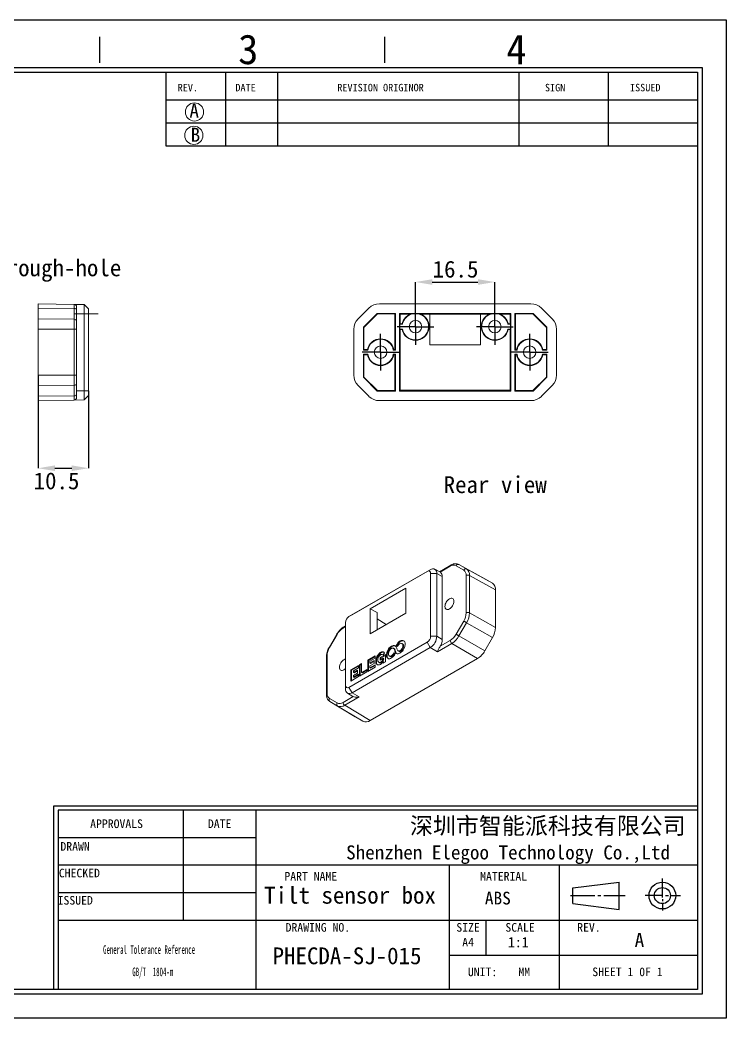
# Model space of a CAD drawing. Header units: millimetres. Extents: x 2 to 295, y 1 to 209.
# Drawn here: x 148.3 to 295.1, y 1.3 to 208.7 of the extents above; entities that cross this region are included whole.
import ezdxf

# ---------------------------------------------------------------- set-up
doc = ezdxf.new("R2010")
doc.units = ezdxf.units.MM
doc.header["$PDSIZE"] = -1
doc.linetypes.add('CENTERX2', pattern=[20.32, 12.7, -2.54, 2.54, -2.54])
doc.layers.add('SLD-0', color=179, linetype='Continuous')
doc.styles.add('C', font='simfang.ttf')
doc.styles.add('SLDTEXTSTYLE2', font='TXT', dxfattribs={"width": 0.469})
doc.styles.add('SLDTEXTSTYLE8', font='TXT', dxfattribs={"width": 0.484})
doc.dimstyles.new('SLDDIMSTYLE1', dxfattribs={"dimtxt": 3.5, "dimasz": 3.5, "dimexe": 0, "dimexo": 0.0625, "dimgap": 0.875, "dimtad": 2, "dimrnd": 1e-09, "dimzin": 12, "dimdsep": 46, "dimtxsty": 'SLDTEXTSTYLE2', "dimsah": 1, "dimcen": 0.09, "dimadec": 0, "dimazin": 3, "dimtfac": 1, "dimtmove": 0, "dimatfit": 0, "dimfxl": 1, "dimfrac": 2, "dimtolj": 1, "dimtzin": 12, "dimarcsym": 0})
doc.dimstyles.new('SLDDIMSTYLE2', dxfattribs={"dimtxt": 3.5, "dimasz": 3.5, "dimexe": 0, "dimexo": 0.0625, "dimgap": 0.875, "dimtad": 0, "dimtih": 1, "dimtoh": 1, "dimrnd": 1e-09, "dimzin": 12, "dimdsep": 46, "dimtxsty": 'SLDTEXTSTYLE2', "dimsah": 1, "dimcen": 0, "dimadec": 0, "dimazin": 3, "dimtfac": 1, "dimtmove": 0, "dimatfit": 3, "dimfxl": 1, "dimfrac": 2, "dimtolj": 1, "dimtzin": 12, "dimarcsym": 0})

# ---------------------------------------------------------------- blocks, each defined once
blk = doc.blocks.new('SW_NOTE_2')
at = {"layer": 'SLD-0', "color": 0, "char_height": 1.7927, "attachment_point": 2, "style": 'SLDTEXTSTYLE8'}
for s, insert in [('General Tolerance Reference', (12.75, 2.31)), ('GB/T  1804-m', (13.51, -2.32))]:
    blk.add_mtext(s, dxfattribs=dict(at, insert=insert))
blk = doc.blocks.new('_D_5')
at = {"layer": 'Defpoints', "color": 0}
for p in [(98.84, 140.56), (97.01, 138.72)]:
    blk.add_point(p, dxfattribs=at)
at = {"layer": 'SLD-0', "color": 0, "lineweight": -2}
for p, q in [((115.04, 156.77), (101.32, 143.04)), ((118.54, 156.77), (115.04, 156.77)), ((97.01, 138.72), (98.84, 140.56)), ((94.53, 136.25), (92.06, 133.77))]:
    blk.add_line(p, q, dxfattribs=at)
at = {"layer": 'SLD-0', "color": 0}
for points in [[(100.9, 143.45), (101.73, 142.63), (98.84, 140.56)], [(94.12, 136.66), (94.95, 135.83), (97.01, 138.72)]]:
    blk.add_solid(points, dxfattribs=at)
at = {"layer": 'SLD-0', "color": 0, "insert": (119.41, 158.92), "char_height": 3.5, "attachment_point": 1, "style": 'C'}
blk.add_mtext('\\A1;2×∅2.6 Through-hole', dxfattribs=at)
blk = doc.blocks.new('_D_6')
at = {"layer": 'Defpoints', "color": 0}
for p in [(152.12, 134.89), (162.62, 131.64), (162.62, 115.53)]:
    blk.add_point(p, dxfattribs=at)
at = {"layer": 'SLD-0', "color": 0, "lineweight": -2}
for p, q in [((152.12, 134.82), (152.12, 115.53)), ((162.62, 131.58), (162.62, 115.53)), ((155.62, 115.53), (159.12, 115.53))]:
    blk.add_line(p, q, dxfattribs=at)
at = {"layer": 'SLD-0', "color": 0}
for points in [[(155.62, 116.12), (155.62, 114.95), (152.12, 115.53)], [(159.12, 116.12), (159.12, 114.95), (162.62, 115.53)]]:
    blk.add_solid(points, dxfattribs=at)
at = {"layer": 'SLD-0', "color": 0, "insert": (155.95, 114.66), "char_height": 3.5, "attachment_point": 2, "style": 'C'}
blk.add_mtext('\\A1;10.5', dxfattribs=at)
blk = doc.blocks.new('_D_9')
at = {"layer": 'Defpoints', "color": 0}
for p in [(247.05, 154.22), (230.55, 148.74), (247.05, 148.74)]:
    blk.add_point(p, dxfattribs=at)
at = {"layer": 'SLD-0', "color": 0, "lineweight": -2}
for p, q in [((230.55, 148.8), (230.55, 154.22)), ((234.05, 154.22), (243.55, 154.22)), ((247.05, 148.8), (247.05, 154.22))]:
    blk.add_line(p, q, dxfattribs=at)
at = {"layer": 'SLD-0', "color": 0}
for points in [[(234.05, 154.8), (234.05, 153.64), (230.55, 154.22)], [(243.55, 154.8), (243.55, 153.64), (247.05, 154.22)]]:
    blk.add_solid(points, dxfattribs=at)
at = {"layer": 'SLD-0', "color": 0, "insert": (238.88, 158.65), "char_height": 3.5, "attachment_point": 2, "style": 'C'}
blk.add_mtext('\\A1;16.5', dxfattribs=at)
blk = doc.blocks.new('SW_CENTERMARKSYMBOL_2')
at = {"layer": 'SLD-0', "color": 0}
for p, q in [((0, 2.5), (0, 3.8)), ((0, 0), (0, 2.5)), ((-2.5, 0), (-3.8, 0)), ((0, 0), (-2.5, 0)), ((0, 0), (0, -2.5)), ((0, 0), (2.5, 0)), ((2.5, 0), (3.8, 0)), ((0, -2.5), (0, -3.8))]:
    blk.add_line(p, q, dxfattribs=at)
blk = doc.blocks.new('SW_CENTERMARKSYMBOL_3')
at = {"layer": 'SLD-0', "color": 0}
for p, q in [((0, 2.5), (0, 3.8)), ((0, 0), (0, 2.5)), ((-2.5, 0), (-3.8, 0)), ((0, 0), (-2.5, 0)), ((0, 0), (0, -2.5)), ((0, 0), (2.5, 0)), ((2.5, 0), (3.8, 0)), ((0, -2.5), (0, -3.8))]:
    blk.add_line(p, q, dxfattribs=at)
blk = doc.blocks.new('SW_CENTERMARKSYMBOL_4')
at = {"layer": 'SLD-0', "color": 0}
for p, q in [((0, 2.5), (0, 3.8)), ((0, 0), (0, 2.5)), ((-2.5, 0), (-3.8, 0)), ((0, 0), (-2.5, 0)), ((0, 0), (0, -2.5)), ((0, 0), (2.5, 0)), ((2.5, 0), (3.8, 0)), ((0, -2.5), (0, -3.8))]:
    blk.add_line(p, q, dxfattribs=at)
blk = doc.blocks.new('SW_CENTERMARKSYMBOL_5')
at = {"layer": 'SLD-0', "color": 0}
for p, q in [((0, 2.5), (0, 3.8)), ((0, 0), (0, 2.5)), ((-2.5, 0), (-3.8, 0)), ((0, 0), (-2.5, 0)), ((0, 0), (0, -2.5)), ((0, 0), (2.5, 0)), ((2.5, 0), (3.8, 0)), ((0, -2.5), (0, -3.8))]:
    blk.add_line(p, q, dxfattribs=at)

msp = doc.modelspace()

# ---------------------------------------------------------------- linework, layer by layer
at = {"color": 7, "linetype": 'Continuous', "lineweight": 15}
for p, q in [((152.117, 149.712), (159.626, 149.581)), ((152.117, 148.813), (152.117, 149.712)), ((159.626, 148.72), (159.626, 149.581)), ((159.626, 149.581), (161.715, 149.545)), ((161.715, 147.642), (161.715, 149.545)), ((162.617, 148.642), (161.715, 149.545)), ((254.561, 149.712), (223.046, 149.712)), ((159.626, 148.72), (152.117, 148.813)), ((152.117, 146.57), (152.117, 148.813)), ((159.626, 146.478), (159.626, 148.72)), ((160.117, 149.081), (160.117, 148.367)), ((160.117, 148.367), (160.117, 146.124)), ((161.715, 147.642), (160.117, 147.642)), ((161.715, 131.642), (161.715, 147.642)), ((162.617, 147.642), (161.715, 147.642)), ((162.617, 148.642), (162.617, 147.642)), ((162.617, 147.642), (162.617, 131.642)), ((220.875, 148.813), (218.633, 146.57)), ((222.603, 147.712), (219.733, 144.843)), ((222.646, 147.607), (219.838, 144.799)), ((226.373, 147.712), (222.603, 147.712)), ((222.646, 147.607), (222.603, 147.712)), ((226.268, 147.607), (222.646, 147.607)), ((226.268, 147.607), (226.373, 147.712)), ((226.268, 140.177), (226.268, 147.607)), ((226.373, 140.073), (226.373, 147.712)), ((250.373, 147.712), (227.233, 147.712)), ((227.233, 147.712), (227.233, 131.573)), ((227.382, 147.564), (227.233, 147.712)), ((227.382, 145.521), (227.382, 147.564)), ((227.382, 147.564), (229.491, 147.564)), ((231.075, 147.642), (230.031, 147.642)), ((231.616, 147.564), (233.553, 147.564)), ((233.553, 147.564), (233.553, 141.142)), ((244.053, 147.529), (233.553, 147.529)), ((244.053, 147.564), (245.991, 147.564)), ((244.053, 141.142), (244.053, 147.564)), ((247.575, 147.642), (246.531, 147.642)), ((248.116, 147.564), (250.225, 147.564)), ((250.225, 147.564), (250.373, 147.712)), ((250.225, 147.564), (250.225, 145.521)), ((250.373, 131.573), (250.373, 147.712)), ((255.004, 147.712), (251.233, 147.712)), ((251.233, 147.712), (251.233, 140.073)), ((251.338, 147.607), (251.233, 147.712)), ((254.96, 147.607), (251.338, 147.607)), ((251.338, 147.607), (251.338, 140.177)), ((254.96, 147.607), (255.004, 147.712)), ((257.768, 144.799), (254.96, 147.607)), ((257.873, 144.843), (255.004, 147.712)), ((258.974, 146.57), (256.731, 148.813)), ((152.117, 144.4), (152.117, 146.57)), ((152.117, 146.57), (159.626, 146.478)), ((159.626, 144.4), (159.626, 146.478)), ((160.117, 146.124), (160.117, 144.4)), ((227.303, 145.442), (227.382, 145.521)), ((227.303, 145.442), (227.303, 144.442)), ((227.849, 145.442), (227.303, 145.442)), ((227.382, 145.521), (227.785, 145.521)), ((249.757, 145.442), (250.303, 145.442)), ((250.225, 145.521), (249.822, 145.521)), ((250.303, 145.442), (250.225, 145.521)), ((250.303, 144.442), (250.303, 145.442)), ((159.626, 144.4), (152.117, 144.4)), ((152.117, 134.885), (152.117, 144.4)), ((159.626, 134.885), (159.626, 144.4)), ((159.626, 144.4), (160.117, 144.4)), ((160.117, 144.4), (160.117, 134.885)), ((217.733, 144.4), (217.733, 134.885)), ((219.733, 144.843), (219.733, 140.073)), ((219.838, 144.799), (219.733, 144.843)), ((219.838, 144.799), (219.838, 140.177)), ((227.303, 144.442), (227.382, 144.364)), ((227.849, 144.442), (227.303, 144.442)), ((227.382, 131.721), (227.382, 144.364)), ((227.382, 144.364), (227.785, 144.364)), ((249.757, 144.442), (250.303, 144.442)), ((250.225, 144.364), (249.822, 144.364)), ((250.303, 144.442), (250.225, 144.364)), ((250.225, 144.364), (250.225, 131.721)), ((257.768, 144.799), (257.873, 144.843)), ((257.768, 140.177), (257.768, 144.799)), ((257.873, 140.073), (257.873, 144.843)), ((259.873, 134.885), (259.873, 144.4)), ((233.553, 141.142), (244.053, 141.142)), ((219.838, 140.177), (219.733, 140.073)), ((219.733, 140.073), (220.658, 140.073)), ((219.733, 139.212), (220.658, 139.212)), ((219.733, 139.212), (219.733, 134.442)), ((219.838, 139.107), (219.733, 139.212)), ((219.838, 140.177), (220.57, 140.177)), ((219.838, 139.107), (219.838, 134.485)), ((220.57, 139.107), (219.838, 139.107)), ((225.949, 140.073), (226.373, 140.073)), ((225.949, 139.212), (226.373, 139.212)), ((226.036, 140.177), (226.268, 140.177)), ((226.268, 139.107), (226.036, 139.107)), ((226.373, 140.073), (226.268, 140.177)), ((226.373, 139.212), (226.268, 139.107)), ((226.268, 131.677), (226.268, 139.107)), ((226.373, 131.573), (226.373, 139.212)), ((251.338, 140.177), (251.233, 140.073)), ((251.233, 140.073), (251.658, 140.073)), ((251.233, 139.212), (251.658, 139.212)), ((251.233, 139.212), (251.233, 131.573)), ((251.338, 139.107), (251.233, 139.212)), ((251.338, 140.177), (251.57, 140.177)), ((251.338, 139.107), (251.338, 131.677)), ((251.57, 139.107), (251.338, 139.107)), ((256.949, 140.073), (257.873, 140.073)), ((256.949, 139.212), (257.873, 139.212)), ((257.036, 140.177), (257.768, 140.177)), ((257.768, 139.107), (257.036, 139.107)), ((257.873, 140.073), (257.768, 140.177)), ((257.873, 139.212), (257.768, 139.107)), ((257.768, 134.485), (257.768, 139.107)), ((257.873, 134.442), (257.873, 139.212)), ((152.117, 134.885), (159.626, 134.885)), ((152.117, 132.714), (152.117, 134.885)), ((159.626, 132.807), (159.626, 134.885)), ((159.626, 134.885), (160.117, 134.885)), ((160.117, 134.885), (160.117, 133.161)), ((159.626, 132.807), (152.117, 132.714)), ((159.626, 130.564), (159.626, 132.807)), ((160.117, 133.161), (160.117, 130.918)), ((219.838, 134.485), (219.733, 134.442)), ((219.733, 134.442), (222.603, 131.573)), ((219.838, 134.485), (222.646, 131.677)), ((254.96, 131.677), (257.768, 134.485)), ((255.004, 131.573), (257.873, 134.442)), ((257.768, 134.485), (257.873, 134.442)), ((152.117, 130.472), (152.117, 132.714)), ((160.117, 131.642), (161.715, 131.642)), ((160.117, 130.918), (160.117, 130.204)), ((161.715, 129.74), (161.715, 131.642)), ((162.617, 131.642), (161.715, 131.642)), ((162.617, 131.642), (162.617, 130.642)), ((218.633, 132.714), (220.875, 130.472)), ((222.646, 131.677), (222.603, 131.573)), ((222.603, 131.573), (226.373, 131.573)), ((222.646, 131.677), (226.268, 131.677)), ((226.268, 131.677), (226.373, 131.573)), ((227.382, 131.721), (227.233, 131.573)), ((227.233, 131.573), (250.373, 131.573)), ((250.225, 131.721), (227.382, 131.721)), ((250.225, 131.721), (250.373, 131.573)), ((251.338, 131.677), (251.233, 131.573)), ((251.233, 131.573), (255.004, 131.573)), ((251.338, 131.677), (254.96, 131.677)), ((254.96, 131.677), (255.004, 131.573)), ((256.731, 130.472), (258.974, 132.714)), ((152.117, 130.472), (159.626, 130.564)), ((152.117, 129.573), (152.117, 130.472)), ((159.626, 129.704), (152.117, 129.573)), ((159.626, 129.704), (159.626, 130.564)), ((161.715, 129.74), (159.626, 129.704)), ((162.617, 130.642), (161.715, 129.74)), ((223.046, 129.573), (254.561, 129.573)), ((244.953, 92.573), (239.579, 95.524)), ((239.579, 95.524), (239.598, 95.514)), ((239.598, 95.514), (241.183, 94.598)), ((244.973, 92.562), (239.598, 95.514)), ((233.003, 94.085), (216.739, 84.696)), ((217.377, 85.065), (233.641, 94.454)), ((233.641, 94.454), (233.003, 94.085)), ((233.71, 80.612), (233.71, 93.677)), ((234.986, 93.677), (233.71, 93.677)), ((235.723, 93.926), (234.58, 94.554)), ((234.986, 93.677), (234.986, 80.612)), ((236.135, 93.036), (234.986, 93.677)), ((237.884, 95.39), (235.532, 94.032)), ((240.586, 94.366), (239, 95.282)), ((241.183, 94.598), (246.558, 91.647)), ((236.135, 93.036), (236.135, 79.971)), ((241.091, 85.48), (241.091, 93.249)), ((241.792, 93.253), (241.792, 85.484)), ((247.194, 90.241), (241.792, 93.253)), ((244.953, 92.573), (244.973, 92.562)), ((244.973, 92.562), (246.558, 91.647)), ((221.159, 86.339), (228.583, 90.625)), ((228.583, 90.625), (228.583, 85.41)), ((247.194, 90.241), (247.194, 82.472)), ((216.739, 84.696), (217.377, 85.065)), ((221.159, 81.124), (221.159, 86.339)), ((221.159, 86.339), (222.573, 85.551)), ((228.583, 85.41), (221.159, 81.124)), ((222.573, 81.94), (222.573, 85.551)), ((241.792, 85.484), (247.194, 82.472)), ((216.032, 83.472), (216.032, 70.407)), ((224.488, 83.046), (222.573, 84.207)), ((239, 81.034), (240.586, 83.78)), ((241.183, 83.435), (239.598, 80.689)), ((246.558, 80.333), (241.183, 83.435)), ((214.198, 81.055), (212.612, 78.308)), ((214.277, 81.009), (212.691, 78.263)), ((216.032, 82.775), (215.6, 82.525)), ((216.739, 69.999), (233.003, 79.387)), ((227.88, 79.027), (227.738, 79.109)), ((233.641, 78.282), (233.003, 79.387)), ((234.986, 80.612), (233.71, 80.612)), ((234.986, 80.612), (236.135, 79.971)), ((238.128, 79.138), (235.118, 77.4)), ((235.68, 78.534), (237.781, 79.746)), ((243.438, 75.966), (238.128, 79.138)), ((239.598, 80.689), (244.973, 77.586)), ((246.558, 80.333), (244.973, 77.586)), ((233.641, 78.282), (217.377, 68.894)), ((224.303, 76.806), (223.214, 76.177)), ((223.814, 76.73), (224.14, 77.196)), ((224.303, 75.31), (224.303, 76.806)), ((226.116, 78.038), (225.974, 78.12)), ((226.338, 76.971), (226.093, 77.205)), ((226.571, 78.682), (226.824, 78.468)), ((226.713, 78.6), (226.571, 78.682)), ((226.713, 78.6), (226.839, 78.494)), ((226.916, 77.608), (227.057, 77.526)), ((235.118, 77.4), (233.641, 78.282)), ((212.04, 76.359), (212.04, 68.59)), ((212.186, 76.563), (212.186, 68.794)), ((219.371, 74.949), (218.933, 74.696)), ((218.933, 74.696), (218.933, 72.346)), ((219.074, 74.615), (218.933, 74.696)), ((219.371, 74.786), (219.074, 74.615)), ((219.371, 73.096), (219.371, 74.949)), ((222.159, 76.559), (220.639, 75.681)), ((220.639, 75.681), (220.639, 73.331)), ((220.78, 75.6), (220.639, 75.681)), ((222.159, 76.396), (220.78, 75.6)), ((220.78, 75.6), (220.78, 73.413)), ((221.079, 75.429), (222.159, 76.053)), ((221.948, 75.567), (221.079, 75.065)), ((221.079, 75.065), (221.079, 75.429)), ((221.221, 74.984), (221.079, 75.065)), ((221.079, 74.441), (221.948, 74.942)), ((222.159, 74.705), (221.079, 74.082)), ((243.438, 75.966), (221.153, 63.101)), ((221.948, 75.404), (221.221, 74.984)), ((221.948, 74.942), (221.948, 75.567)), ((222.159, 76.053), (222.159, 76.559)), ((222.159, 74.209), (222.159, 74.705)), ((222.936, 75.21), (223.077, 75.128)), ((223.214, 76.177), (223.214, 75.673)), ((223.356, 76.095), (223.214, 76.177)), ((223.214, 75.673), (223.84, 76.035)), ((224.303, 76.642), (223.356, 76.095)), ((223.356, 76.095), (223.356, 75.755)), ((223.981, 75.953), (223.84, 76.035)), ((223.859, 75.39), (223.859, 75.054)), ((224.001, 75.309), (223.859, 75.39)), ((223.859, 75.054), (224.303, 75.31)), ((224.001, 75.309), (224.001, 75.135)), ((225.151, 76.488), (225.293, 76.407)), ((218.724, 74.576), (217.106, 73.642)), ((217.106, 73.642), (217.106, 71.292)), ((217.248, 73.56), (217.106, 73.642)), ((218.724, 74.413), (217.248, 73.56)), ((217.248, 73.56), (217.248, 71.374)), ((217.643, 73.445), (218.724, 74.07)), ((218.503, 73.578), (217.643, 73.081)), ((217.643, 73.081), (217.643, 73.445)), ((217.784, 73), (217.643, 73.081)), ((217.643, 72.457), (218.503, 72.954)), ((218.724, 72.722), (217.643, 72.098)), ((218.503, 73.415), (217.784, 73)), ((218.503, 72.954), (218.503, 73.578)), ((218.724, 74.07), (218.724, 74.576)), ((218.724, 72.226), (218.724, 72.722)), ((218.933, 72.346), (220.444, 73.219)), ((219.074, 74.615), (219.074, 72.428)), ((220.444, 73.715), (219.371, 73.096)), ((219.513, 73.014), (219.371, 73.096)), ((220.444, 73.552), (219.513, 73.014)), ((220.444, 73.219), (220.444, 73.715)), ((220.639, 73.331), (222.159, 74.209)), ((221.079, 74.082), (221.079, 74.441)), ((221.221, 74), (221.079, 74.082)), ((222.159, 74.542), (221.221, 74)), ((217.106, 71.292), (218.724, 72.226)), ((217.643, 72.098), (217.643, 72.457)), ((217.784, 72.017), (217.643, 72.098)), ((218.724, 72.559), (217.784, 72.017)), ((216.032, 70.407), (216.032, 69.67)), ((216.414, 68.806), (217.53, 68.13)), ((216.739, 69.999), (217.377, 68.894)), ((217.377, 68.894), (218.854, 68.011)), ((212.691, 67.677), (214.277, 66.761)), ((212.771, 67.054), (218.014, 63.876)), ((212.789, 67.044), (212.771, 67.054)), ((214.375, 66.128), (212.789, 67.044)), ((212.789, 67.044), (218.033, 63.865)), ((215.497, 66.882), (217.597, 68.095)), ((218.854, 68.011), (215.844, 66.273)), ((217.597, 68.095), (217.53, 68.13)), ((219.618, 62.949), (214.375, 66.128)), ((215.844, 66.273), (221.153, 63.101)), ((218.033, 63.865), (218.014, 63.876)), ((219.618, 62.949), (218.033, 63.865))]:
    msp.add_line(p, q, dxfattribs=at)
at = {"color": 1, "linetype": 'Continuous', "lineweight": 15}
for p, q in [((237.781, 95.161), (235.682, 93.949)), ((214.198, 81.055), (214.277, 81.009)), ((216.032, 82.606), (215.497, 82.296)), ((212.612, 78.308), (212.691, 78.263))]:
    msp.add_line(p, q, dxfattribs=at)
at = {"color": 7, "linetype": 'Continuous', "lineweight": 15, "flags": 128}
for points in [[(237.599, 88.41), (237.778, 88.493), (237.951, 88.532), (238.11, 88.526), (238.249, 88.474), (238.363, 88.38), (238.448, 88.245), (238.5, 88.076), (238.518, 87.879), (238.5, 87.662), (238.448, 87.433), (238.363, 87.2), (238.249, 86.973), (238.11, 86.761), (237.951, 86.571), (237.778, 86.411), (237.599, 86.287), (237.419, 86.204), (237.247, 86.165), (237.088, 86.171), (236.949, 86.223), (236.834, 86.318), (236.75, 86.452), (236.697, 86.621), (236.68, 86.818), (236.697, 87.035), (236.75, 87.265), (236.834, 87.497), (236.949, 87.724), (237.088, 87.936), (237.247, 88.126), (237.419, 88.286), (237.599, 88.41)], [(241.183, 83.435), (241.11, 83.478), (241.03, 83.524), (240.946, 83.572), (240.863, 83.621), (240.782, 83.667), (240.707, 83.71), (240.641, 83.749), (240.586, 83.78)], [(239.598, 80.689), (239.524, 80.731), (239.444, 80.778), (239.36, 80.826), (239.277, 80.874), (239.196, 80.921), (239.121, 80.964), (239.055, 81.002), (239, 81.034)], [(216.032, 73.919), (216.03, 73.917), (215.858, 73.757), (215.679, 73.633), (215.499, 73.55), (215.327, 73.51), (215.168, 73.517), (215.029, 73.568), (214.914, 73.663), (214.829, 73.798), (214.777, 73.967), (214.759, 74.164), (214.777, 74.381), (214.829, 74.61), (214.914, 74.843), (215.029, 75.07), (215.168, 75.282), (215.327, 75.472), (215.499, 75.632), (215.679, 75.756), (215.679, 75.756)]]:
    msp.add_lwpolyline(points, dxfattribs=at)
at = {"color": 7, "linetype": 'Continuous', "lineweight": 15}
for centre in [(230.553, 144.942), (247.053, 144.942), (223.303, 139.642), (254.303, 139.642)]:
    msp.add_circle(centre, 1.3, dxfattribs=at)
for centre, radius, start, end in [((159.617, 149.081), 0.5, 0, 89), ((223.046, 146.642), 3.07, 90, 135), ((254.561, 146.642), 3.07, 45, 90), ((159.682, 148.281), 0.443, 11.22551, 97.30015), ((230.553, 144.942), 2.829, 191.8025, 67.93889), ((230.553, 144.942), 2.829, 112.06111, 168.1975), ((230.553, 144.942), 2.75, 100.9425, 169.52432), ((230.553, 144.942), 2.75, 190.47568, 79.0575), ((247.053, 144.942), 2.829, 112.06111, 348.1975), ((247.053, 144.942), 2.75, 100.9425, 349.52432), ((247.053, 144.942), 2.75, 10.47568, 79.0575), ((247.053, 144.942), 2.829, 11.8025, 67.93889), ((159.682, 146.038), 0.443, 11.22551, 97.30015), ((220.803, 144.4), 3.07, 135, 180), ((256.803, 144.4), 3.07, 0, 45), ((223.303, 139.642), 2.785, 11.07387, 168.92613), ((223.303, 139.642), 2.68, 9.23616, 170.76384), ((254.303, 139.642), 2.785, 11.07387, 168.92613), ((254.303, 139.642), 2.68, 9.23616, 170.76384), ((223.303, 139.642), 2.785, 191.07387, 348.92613), ((223.303, 139.642), 2.68, 189.23616, 350.76384), ((254.303, 139.642), 2.785, 191.07387, 348.92613), ((254.303, 139.642), 2.68, 189.23616, 350.76384), ((220.803, 134.885), 3.07, 180, 225), ((256.803, 134.885), 3.07, 315, 0), ((159.682, 133.247), 0.443, 262.69985, 348.77449), ((159.682, 131.004), 0.443, 262.69985, 348.77449), ((159.617, 130.204), 0.5, 271, 0), ((223.046, 132.642), 3.07, 225, 270), ((254.561, 132.642), 3.07, 270, 315), ((239.42, 95.086), 0.463, 67.47857, 155.0401), ((233.279, 93.747), 0.437, 350.78596, 129.20329), ((234.162, 93.803), 0.834, 351.31506, 128.67419), ((235.186, 93.138), 0.955, 353.89532, 55.74312), ((238.495, 94.164), 1.227, 65.68605, 125.61817), ((241.006, 94.17), 0.463, 67.47857, 155.0401), ((239.87, 93.369), 1.227, 354.37962, 54.30196), ((241.445, 92.565), 0.77, 63.23378, 117.34352), ((240.321, 93.398), 1.478, 354.37962, 54.30196), ((245.657, 90.392), 1.544, 354.37962, 54.30196), ((237.574, 85.6), 3.519, 328.85627, 358.0435), ((241.445, 84.796), 0.77, 63.23378, 117.34352), ((237.554, 85.628), 4.24, 328.85627, 358.0435), ((217.567, 83.402), 1.537, 122.60548, 177.39452), ((217.359, 79.311), 3.518, 121.95467, 151.14439), ((235.919, 82.732), 3.518, 301.95467, 331.14439), ((242.768, 82.623), 4.429, 328.85627, 358.0435), ((232.175, 80.682), 1.537, 302.60548, 357.39452), ((232.078, 80.738), 2.911, 302.4763, 357.5237), ((233.306, 80.076), 2.832, 326.99243, 357.87644), ((238.55, 79.782), 0.77, 182.65231, 236.77029), ((235.884, 82.735), 4.24, 301.95467, 331.14439), ((215.703, 76.443), 3.519, 148.85627, 178.0435), ((241.094, 79.723), 4.429, 301.95467, 331.14439), ((216.124, 75.041), 0.842, 96.26833, 121.9372), ((213.407, 68.673), 1.227, 174.37962, 234.30196), ((216.856, 69.545), 0.834, 171.31506, 308.67419), ((216.463, 70.337), 0.437, 170.78596, 309.20329), ((213.071, 67.411), 0.463, 144.95852, 232.52702), ((214.656, 66.495), 0.463, 144.95852, 232.52702), ((214.782, 67.879), 1.227, 245.68605, 305.61817), ((216.266, 66.918), 0.77, 182.65231, 236.77029), ((214.983, 67.475), 1.478, 245.68605, 305.61817), ((220.254, 64.356), 1.544, 245.68605, 305.61817)]:
    msp.add_arc(centre, radius, start, end, dxfattribs=at)
at = {"color": 1, "linetype": 'Continuous', "lineweight": 15}
for centre, start, end in [((238.026, 95.188), 125.10416, 186.23433), ((215.742, 82.323), 125.07521, 186.23697), ((212.286, 76.337), 113.75853, 174.92133), ((212.286, 68.568), 113.76111, 174.89297)]:
    msp.add_arc(centre, 0.247, start, end, dxfattribs=at)
at = {"color": 7, "linetype": 'Continuous', "lineweight": 15}
for points, knots in [([(229.491, 147.564), (229.558, 147.577), (229.632, 147.59), (229.76, 147.61), (229.805, 147.616), (229.907, 147.629), (229.963, 147.636), (230.031, 147.642)], [0, 0, 0, 0, 0.5, 0.5, 0.75, 0.75, 1, 1, 1, 1]), ([(231.075, 147.642), (231.143, 147.636), (231.199, 147.629), (231.301, 147.616), (231.347, 147.61), (231.475, 147.59), (231.548, 147.577), (231.616, 147.564)], [0, 0, 0, 0, 0.25, 0.25, 0.5, 0.5, 1, 1, 1, 1]), ([(245.991, 147.564), (246.058, 147.577), (246.132, 147.59), (246.26, 147.61), (246.305, 147.616), (246.407, 147.629), (246.463, 147.636), (246.531, 147.642)], [0, 0, 0, 0, 0.5, 0.5, 0.75, 0.75, 1, 1, 1, 1]), ([(247.575, 147.642), (247.643, 147.636), (247.699, 147.629), (247.801, 147.616), (247.847, 147.61), (247.975, 147.59), (248.048, 147.577), (248.116, 147.564)], [0, 0, 0, 0, 0.25, 0.25, 0.5, 0.5, 1, 1, 1, 1]), ([(225.949, 140.073), (225.975, 140.103), (226, 140.134), (226.026, 140.164), (226.029, 140.169), (226.033, 140.173), (226.036, 140.177)], [0, 0, 0, 0, 0.0052684131, 0.0052684131, 0.0052684131, 0.0060015537, 0.0060015537, 0.0060015537, 0.0060015537]), ([(225.949, 139.212), (225.975, 139.182), (226, 139.151), (226.026, 139.12), (226.029, 139.116), (226.033, 139.112), (226.036, 139.107)], [0, 0, 0, 0, 0.0052684131, 0.0052684131, 0.0052684131, 0.0060015537, 0.0060015537, 0.0060015537, 0.0060015537]), ([(256.949, 140.073), (256.975, 140.103), (257, 140.134), (257.026, 140.164), (257.029, 140.169), (257.033, 140.173), (257.036, 140.177)], [0, 0, 0, 0, 0.0052684131, 0.0052684131, 0.0052684131, 0.0060015537, 0.0060015537, 0.0060015537, 0.0060015537]), ([(256.949, 139.212), (256.975, 139.182), (257, 139.151), (257.026, 139.12), (257.029, 139.116), (257.033, 139.112), (257.036, 139.107)], [0, 0, 0, 0, 0.0052684131, 0.0052684131, 0.0052684131, 0.0060015537, 0.0060015537, 0.0060015537, 0.0060015537]), ([(239.604, 95.51), (239.557, 95.535), (239.44, 95.597), (239.237, 95.661), (238.997, 95.696), (238.748, 95.69), (238.49, 95.646), (238.226, 95.561), (238.023, 95.468), (237.91, 95.404), (237.884, 95.39)], [0, 0, 0, 0, 0.092033, 0.2295646, 0.3675116, 0.5080569, 0.6527619, 0.80214, 0.9555005, 1, 1, 1, 1]), ([(215.6, 82.525), (215.552, 82.496), (215.413, 82.413), (215.192, 82.249), (214.941, 82.026), (214.704, 81.775), (214.484, 81.501), (214.317, 81.257), (214.227, 81.105), (214.198, 81.055)], [0, 0, 0, 0, 0.0904514, 0.257187, 0.4234944, 0.589287, 0.7545421, 0.9194176, 1, 1, 1, 1]), ([(226.824, 78.468), (226.915, 78.644), (227.086, 78.911), (227.411, 79.166), (227.635, 79.168), (227.795, 79.08), (227.922, 78.949), (227.953, 78.7), (227.915, 78.415), (227.816, 78.154), (227.684, 77.929), (227.51, 77.706), (227.253, 77.546), (226.992, 77.549), (226.775, 77.692), (226.685, 77.995), (226.621, 78.298), (226.468, 78.575), (226.154, 78.775), (225.629, 78.663), (225.138, 78.238), (224.771, 77.731), (224.55, 77.194), (224.486, 76.632), (224.604, 76.168), (224.884, 75.927), (225.239, 75.956), (225.742, 76.158), (226.17, 76.59), (226.338, 76.971)], [0, 0, 0, 0, 0.0446581, 0.0693309, 0.1009129, 0.1194818, 0.1411823, 0.1689898, 0.1911548, 0.2141167, 0.2322485, 0.2498102, 0.2779288, 0.3095505, 0.3410981, 0.3764874, 0.409881, 0.4374468, 0.4876717, 0.5512993, 0.6025051, 0.6439441, 0.6916438, 0.7311951, 0.7876296, 0.8392301, 0.866953, 0.9091409, 1, 1, 1, 1]), ([(226.093, 77.205), (226.038, 77.037), (225.865, 76.78), (225.558, 76.556), (225.251, 76.399), (225.01, 76.58), (224.876, 76.985), (225.091, 77.643), (225.535, 78.146), (225.902, 78.193), (226.1, 78.029), (226.209, 77.784), (226.295, 77.496), (226.39, 77.197), (226.601, 76.998), (226.928, 76.974), (227.367, 77.118), (227.816, 77.47), (228.197, 78.027), (228.443, 78.725), (228.415, 79.373), (228.134, 79.713), (227.781, 79.804), (227.186, 79.652), (226.751, 79.044), (226.571, 78.682)], [0, 0, 0, 0, 0.0402696, 0.0631496, 0.0972781, 0.1305334, 0.1709042, 0.2300673, 0.272055, 0.3136078, 0.3422128, 0.3682938, 0.4029417, 0.4384472, 0.4677718, 0.5099648, 0.5531266, 0.6069497, 0.6468877, 0.6997275, 0.7706129, 0.8159069, 0.8576377, 0.9053276, 1, 1, 1, 1]), ([(228.163, 79.633), (228.124, 79.651), (228.011, 79.705), (227.774, 79.688), (227.473, 79.574), (227.175, 79.307), (226.916, 78.974), (226.78, 78.724), (226.713, 78.6)], [0, 0, 0, 0, 0.09433, 0.2766159, 0.4568728, 0.6369638, 0.8212382, 1, 1, 1, 1]), ([(227.876, 79.021), (227.905, 79.006), (227.981, 78.965), (228.067, 78.837), (228.091, 78.623), (228.066, 78.381), (227.981, 78.124), (227.848, 77.879), (227.683, 77.659), (227.488, 77.519), (227.304, 77.464), (227.159, 77.474), (227.088, 77.516), (227.061, 77.533)], [0, 0, 0, 0, 0.0609829, 0.15997808, 0.25975988, 0.35924862, 0.45851971, 0.55773157, 0.65689452, 0.75155063, 0.84632601, 0.94117305, 1, 1, 1, 1]), ([(212.612, 78.308), (212.581, 78.253), (212.492, 78.094), (212.363, 77.823), (212.236, 77.495), (212.139, 77.164), (212.072, 76.835), (212.043, 76.566), (212.041, 76.41), (212.04, 76.359)], [0, 0, 0, 0, 0.0882354, 0.2530259, 0.4182237, 0.5840458, 0.7507746, 0.9186329, 1, 1, 1, 1]), ([(224.14, 77.196), (224.08, 77.284), (223.944, 77.383), (223.67, 77.436), (223.287, 77.326), (222.871, 76.912), (222.494, 76.4), (222.318, 75.829), (222.283, 75.291), (222.37, 74.85), (222.624, 74.668), (222.914, 74.628), (223.357, 74.761), (223.716, 75.106), (223.859, 75.39)], [0, 0, 0, 0, 0.0744152, 0.1233228, 0.2002206, 0.306002, 0.3829913, 0.4725437, 0.5639969, 0.6582114, 0.7268545, 0.7911991, 0.8644171, 1, 1, 1, 1]), ([(224.029, 77.292), (223.967, 77.311), (223.824, 77.357), (223.542, 77.279), (223.23, 77.053), (222.948, 76.741), (222.717, 76.428), (222.577, 76.118), (222.499, 75.852), (222.446, 75.55), (222.438, 75.228), (222.474, 74.9), (222.579, 74.769), (222.629, 74.707)], [0, 0, 0, 0, 0.0781062, 0.1817414, 0.2843977, 0.3892884, 0.4926771, 0.5611241, 0.6307839, 0.7001179, 0.8034168, 0.9075867, 1, 1, 1, 1]), ([(223.84, 76.035), (223.831, 76.012), (223.746, 75.782), (223.75, 75.785), (223.612, 75.493), (223.456, 75.343), (223.28, 75.216), (223.002, 75.142), (222.813, 75.297), (222.683, 75.582), (222.754, 76.059), (222.933, 76.448), (223.195, 76.729), (223.544, 76.912), (223.709, 76.765), (223.814, 76.73)], [-0.0189619, -0.0189619, -0.0189619, -0.0189619, 0, 0.054413, 0.1237451, 0.1550637, 0.2111373, 0.2911793, 0.3830136, 0.4958854, 0.612333, 0.6935875, 0.7772693, 0.8681364, 1, 1, 1, 1]), ([(226.4, 78.59), (226.37, 78.605), (226.277, 78.648), (226.085, 78.64), (225.841, 78.569), (225.56, 78.401), (225.266, 78.126), (224.984, 77.752), (224.772, 77.327), (224.655, 76.894), (224.648, 76.503), (224.722, 76.183), (224.838, 76.052), (224.892, 75.991)], [0, 0, 0, 0, 0.0387307, 0.1184485, 0.1981387, 0.277324, 0.3828203, 0.4879732, 0.5932867, 0.6984594, 0.8035733, 0.9090224, 1, 1, 1, 1]), ([(226.217, 77.086), (226.196, 77.034), (226.148, 76.917), (226.03, 76.754), (225.889, 76.612), (225.712, 76.489), (225.515, 76.378), (225.352, 76.357), (225.302, 76.406), (225.296, 76.412)], [0, 0, 0, 0, 0.11477797, 0.25806098, 0.40027372, 0.54352429, 0.76133406, 0.97076108, 1, 1, 1, 1]), ([(226.112, 78.03), (226.129, 78.023), (226.218, 77.985), (226.309, 77.806), (226.398, 77.548), (226.477, 77.281), (226.556, 77.077), (226.648, 77.026), (226.673, 77.013)], [0, 0, 0, 0, 0.05341246, 0.27024823, 0.48765447, 0.70548866, 0.92244672, 1, 1, 1, 1]), ([(235.68, 78.534), (235.613, 78.426), (235.557, 78.317), (235.452, 78.103), (235.406, 78.001), (235.274, 77.711), (235.196, 77.539), (235.118, 77.4)], [0, 0, 0, 0, 0.25, 0.25, 0.5, 0.5, 1, 1, 1, 1]), ([(223.981, 75.953), (223.969, 75.918), (223.944, 75.853), (223.914, 75.771), (223.893, 75.714), (223.87, 75.656), (223.827, 75.569), (223.756, 75.431), (223.638, 75.293), (223.498, 75.188), (223.334, 75.109), (223.178, 75.074), (223.107, 75.124), (223.084, 75.139)], [0, 0, 0, 0, 0.070912, 0.1342617, 0.1673784, 0.1879689, 0.2527761, 0.3511479, 0.4749075, 0.5935631, 0.7199205, 0.911829, 1, 1, 1, 1]), ([(212.04, 68.59), (212.041, 68.533), (212.044, 68.372), (212.077, 68.118), (212.152, 67.836), (212.264, 67.581), (212.412, 67.361), (212.588, 67.175), (212.726, 67.085), (212.795, 67.04)], [0, 0, 0, 0, 0.0856722, 0.2451474, 0.4043583, 0.5607681, 0.7123532, 0.8583114, 1, 1, 1, 1]), ([(217.597, 68.095), (217.664, 68.064), (217.749, 68.037), (217.942, 67.994), (218.046, 67.979), (218.375, 67.956), (218.616, 67.968), (218.854, 68.011)], [0, 0, 0, 0, 0.25, 0.25, 0.5, 0.5, 1, 1, 1, 1])]:
    msp.add_open_spline(points, degree=3, knots=knots, dxfattribs=at)
for points in [[(227.849, 145.442), (227.827, 145.469), (227.806, 145.495), (227.785, 145.521)], [(249.757, 145.442), (249.779, 145.469), (249.801, 145.495), (249.822, 145.521)], [(227.849, 144.442), (227.827, 144.416), (227.806, 144.39), (227.785, 144.364)], [(249.757, 144.442), (249.779, 144.416), (249.801, 144.39), (249.822, 144.364)], [(220.57, 140.177), (220.599, 140.142), (220.628, 140.107), (220.658, 140.073)], [(220.57, 139.107), (220.599, 139.142), (220.628, 139.177), (220.658, 139.212)], [(251.57, 140.177), (251.599, 140.142), (251.628, 140.107), (251.658, 140.073)], [(251.57, 139.107), (251.599, 139.142), (251.628, 139.177), (251.658, 139.212)]]:
    msp.add_open_spline(points, degree=3, dxfattribs=at)
at = {"layer": 'SLD-0'}
for p, q in [((1.591, 208.674), (295.107, 208.674)), ((295.107, 208.674), (295.107, 1.294)), ((12.675, 197.811), (289.181, 197.811)), ((252.017, 197.811), (252.017, 182.514)), ((270.599, 197.811), (270.599, 182.514)), ((289.181, 197.811), (289.181, 7.219)), ((289.181, 7.219), (12.675, 7.219)), ((295.107, 1.294), (1.591, 1.294))]:
    msp.add_line(p, q, dxfattribs=at)
at = {"layer": 'SLD-0', "color": 6, "linetype": 'Continuous'}
for p, q in [((164.952, 199.786), (164.952, 205.169)), ((224.204, 199.786), (224.204, 205.169)), ((11.687, 198.799), (290.169, 198.799)), ((290.169, 198.799), (290.169, 6.231)), ((290.169, 6.231), (11.687, 6.231))]:
    msp.add_line(p, q, dxfattribs=at)
at = {"layer": 'SLD-0', "color": 179, "linetype": 'Continuous'}
for p, q in [((178.659, 197.811), (178.659, 182.514)), ((191.05, 197.811), (191.05, 182.514)), ((201.886, 197.811), (201.886, 182.514)), ((178.659, 192.074), (289.181, 192.074)), ((178.659, 187.294), (289.181, 187.294)), ((178.659, 182.514), (289.181, 182.514)), ((289.181, 45.329), (155.33, 45.329)), ((155.33, 45.329), (155.33, 7.219)), ((289.181, 44.506), (156.286, 44.506)), ((156.286, 44.506), (156.286, 7.219)), ((182.281, 44.506), (182.281, 21.56)), ((197.398, 44.506), (197.398, 7.219)), ((197.398, 38.77), (156.286, 38.77)), ((289.181, 33.033), (156.286, 33.033)), ((237.553, 33.033), (237.553, 7.219)), ((260.499, 7.219), (260.499, 33.033)), ((263.255, 28.354), (272.888, 29.538)), ((272.888, 23.846), (272.888, 29.538)), ((281.869, 26.35), (281.869, 30.316)), ((197.398, 27.297), (156.286, 27.297)), ((263.255, 25.106), (263.255, 28.354)), ((262.786, 26.733), (267.83, 26.733)), ((263.255, 25.106), (272.888, 23.846)), ((268.461, 26.733), (269.091, 26.733)), ((269.722, 26.733), (274.136, 26.733)), ((281.869, 26.733), (278.268, 26.733)), ((281.869, 25.966), (281.869, 25.583)), ((281.869, 25.2), (281.869, 23.667)), ((282.5, 26.733), (283.13, 26.733)), ((283.761, 26.733), (285.653, 26.733)), ((289.181, 21.56), (156.286, 21.56)), ((245.202, 21.56), (245.202, 14.39)), ((237.553, 14.39), (289.181, 14.39))]:
    msp.add_line(p, q, dxfattribs=at)
at = {"layer": 'SLD-0', "linetype": 'CENTERX2', "lineweight": 0}
msp.add_line((159.715, 147.642), (164.617, 147.642), dxfattribs=at)
at = {"layer": 'SLD-0', "lineweight": 0}
for centre in [(184.622, 189.564), (184.499, 184.715)]:
    msp.add_circle(centre, 1.894, dxfattribs=at)
at = {"layer": 'SLD-0', "color": 179, "linetype": 'Continuous'}
for radius in [2.771, 1.669]:
    msp.add_circle((281.869, 26.733), radius, dxfattribs=at)

# ---------------------------------------------------------------- block references
at = {"layer": 'SLD-0'}
for name, p in [('SW_CENTERMARKSYMBOL_4', (230.553, 144.942)), ('SW_CENTERMARKSYMBOL_5', (247.053, 144.942)), ('SW_CENTERMARKSYMBOL_3', (223.303, 139.642)), ('SW_CENTERMARKSYMBOL_2', (254.303, 139.642))]:
    msp.add_blockref(name, p, dxfattribs=at)
at = {"layer": 'SLD-0', "color": 179}
msp.add_blockref('SW_NOTE_2', (162.438, 14.111), dxfattribs=at)

# ---------------------------------------------------------------- texts
at = {"layer": 'SLD-0', "style": 'C'}
for s, insert, char_height, attachment_point in [('3', (193.707, 205.666), 6.172, 1), ('4', (249.441, 205.659), 6.172, 1), ('A', (183.578, 191.286), 2.903, 1), ('B', (183.832, 186.271), 2.903, 1), ('Rear view', (236.405, 113.877), 3.5, 1), ('深圳市智能派科技有限公司', (258.062, 42.995), 3.5, 2), ('{\\fSimSun|b0|i0|c134|p2;Tilt sensor box}', (216.961, 28.561), 3.5, 2), ('ABS', (247.678, 27.537), 2.6458, 2), ('A', (276.114, 18.995), 2.91, 1), ('PHECDA-SJ-015', (200.856, 15.972), 3.5, 1)]:
    msp.add_mtext(s, dxfattribs=dict(at, insert=insert, char_height=char_height, attachment_point=attachment_point))
at = {"layer": 'SLD-0', "color": 179, "style": 'C'}
for s, insert, char_height, attachment_point in [('REV.', (181.129, 195.4), 1.5536, 1), ('DATE', (193.126, 195.4), 1.5536, 1), ('REVISION ORIGINOR', (214.308, 195.4), 1.55363, 1), ('SIGN', (257.466, 195.4), 1.5536, 1), ('ISSUED', (275.148, 195.4), 1.5536, 1), ('APPROVALS', (168.427, 42.563), 1.7927, 2), ('DATE', (189.85, 42.563), 1.7927, 2), ('DRAWN', (159.804, 37.853), 1.7927, 2), ('Shenzhen Elegoo Technology Co.,Ltd', (249.798, 37.165), 2.91042, 2), ('CHECKED', (160.696, 32.315), 1.7927, 2), ('PART NAME', (208.794, 31.645), 1.7927, 2), ('MATERIAL', (248.88, 31.645), 1.7927, 2), ('ISSUED', (159.837, 26.654), 1.7927, 2), ('DRAWING NO.', (210.268, 21.022), 1.79265, 2), ('SIZE', (241.479, 21.022), 1.7927, 2), ('SCALE', (252.289, 21.022), 1.7927, 2), ('REV.', (266.61, 21.022), 1.7927, 2), ('A4', (241.49, 17.953), 1.7927, 2), ('1:1', (251.93, 18.121), 2.1167, 2), ('UNIT:', (244.499, 11.791), 1.7927, 2), ('MM', (253.161, 11.791), 1.7927, 2), ('SHEET 1 0F 1', (274.62, 11.791), 1.79265, 2)]:
    msp.add_mtext(s, dxfattribs=dict(at, insert=insert, char_height=char_height, attachment_point=attachment_point))

# ---------------------------------------------------------------- dimensions: what is measured, and where the dimension line sits
at = {"layer": 'SLD-0'}
dim = msp.add_diameter_dim_2p(p1=(97.006, 138.723), p2=(98.843, 140.562), text='2×<> Through-hole', dimstyle='SLDDIMSTYLE2', override={"dimtxsty": 'C'}, dxfattribs=at)
dim.commit()
dim.dimension.update_dxf_attribs({"geometry": '_D_5', "text_midpoint": (145.035, 156.774), "dimtype": 163})
for base, p1, p2, picture, middle in [((247.053, 154.219), (230.553, 148.742), (247.053, 148.742), '_D_9', (238.879, 154.219)), ((162.617, 115.535), (152.117, 134.885), (162.617, 131.642), '_D_6', (155.955, 115.535))]:
    dim = msp.add_linear_dim(base=base, p1=p1, p2=p2, dimstyle='SLDDIMSTYLE1', override={"dimtxsty": 'C'}, dxfattribs=at)
    dim.commit()
    dim.dimension.update_dxf_attribs({"geometry": picture, "text_midpoint": middle, "dimtype": 160})

doc.saveas('drawing.dxf')
